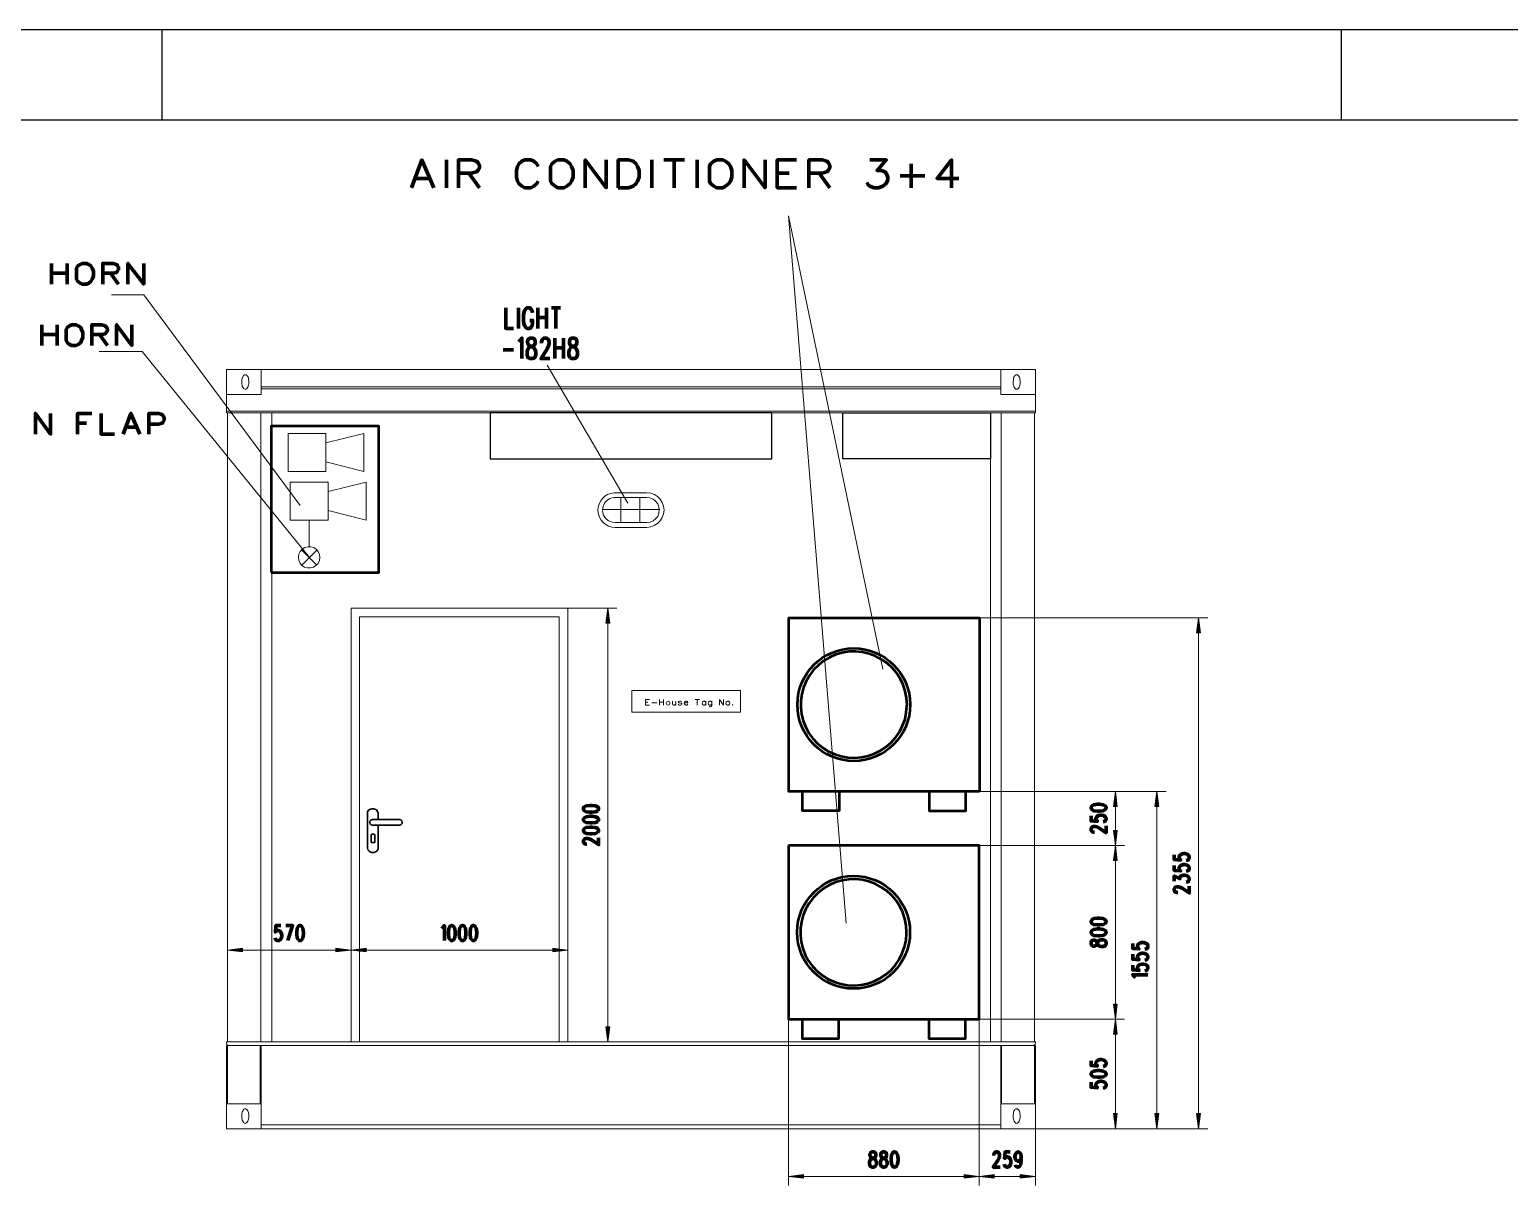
# Model space of a CAD drawing. Header units: metres. Extents: x 1223 to 5739, y -151236 to 19014.
# Drawn here: x 5093.3 to 5257, y -150770.3 to -150642.4 of the extents above; entities that cross this region are included whole.
import ezdxf
from ezdxf.enums import TextEntityAlignment as Align

# ---------------------------------------------------------------- set-up
doc = ezdxf.new("R2010")
doc.units = ezdxf.units.M
for name, color, linetype in [('FRL2', 2, 'Continuous'), ('FRL6', 6, 'Continuous'), ('FRL7', 7, 'Continuous'), ('FRR120', 5, 'Continuous'), ('FRR140', 5, 'Continuous'), ('FRR175', 1, 'Continuous'), ('FRR80', 3, 'Continuous'), ('PDF_Geometry', 7, 'Continuous')]:
    doc.layers.add(name, color=color, linetype=linetype)
doc.styles.add('R120', font='simplex.shx', dxfattribs={"height": 3})
doc.styles.add('R140', font='simplex.shx', dxfattribs={"height": 3.5})
doc.styles.add('R80', font='simplex.shx', dxfattribs={"height": 2})

# ---------------------------------------------------------------- blocks, each defined once
blk = doc.blocks.new('A1')
at = {"layer": 'FRL2'}
for p, q in [((210, 594), (210, 584)), ((340.5, 594), (340.5, 584))]:
    blk.add_line(p, q, dxfattribs=at)
at = {"layer": 'FRL6', "linetype": 'Continuous'}
blk.add_line((25, 584), (831, 584), dxfattribs=at)
at = {"layer": 'FRL7', "linetype": 'Continuous'}
blk.add_line((0, 594), (841, 594), dxfattribs=at)
at = {"layer": 'FRR120', "style": 'R120'}
for tag, p in [('FASE_DO_PROJETO', (659, 46.29)), ('ÁREA_E/OU_SUBÁREA', (659, 40.79)), ('TÍTULO_DO_DESENHO', (659, 35.29)), ('SUBTÍTULO_1_DO_DESENHO', (659, 29.79)), ('SUBTÍTULO_2_DO_DESENHO', (659, 24.29))]:
    blk.add_attdef(tag, p, '', height=3, dxfattribs=at)
at = {"layer": 'FRR140', "style": 'R140', "width": 0.91}
for tag, p in [('NÚMERO_DA_CONTRATADA', (687.72, 12.6)), ('NUMERO_VALE', (752.89, 12.6))]:
    blk.add_attdef(tag, p, '', height=3.5, dxfattribs=at)
for tag, p in [('REVISÃO', (823.5, 14.68)), ('ESCALA', (671, 14.35))]:
    blk.add_attdef(tag, text='', height=3.5, dxfattribs=at).set_placement(p, align=Align.MIDDLE)
at = {"layer": 'FRR175', "style": 'R120'}
for tag, p in [('CLASSIFICAÇÃO', (811.83, 67.73)), ('PROJETO', (716.31, 53.59)), ('N_PROJ_SE', (793.5, 53.59)), ('N_CONTRATO', (796.97, 47.3))]:
    blk.add_attdef(tag, text='', height=3, dxfattribs=at).set_placement(p, align=Align.MIDDLE_CENTER)
at = {"layer": 'FRR80', "style": 'R80'}
for p in [(492.61, 76.08), (492.61, 70.38), (492.61, 64.68), (492.61, 58.98), (492.61, 53.28), (492.61, 47.58), (492.61, 41.88), (492.61, 36.18)]:
    blk.add_attdef('DESCRIÇÃO_DA_REVISÃO', p, '', height=2, dxfattribs=at)
for tag, p in [('8A_REV', (476, 77.07)), ('EMIS.', (486, 77.07)), ('PROJ.', (585, 77.07)), ('DES.', (597, 77.07)), ('VER.', (609, 77.07)), ('APR.', (621, 77.07)), ('AUT.', (633.01, 77.07)), ('7A_REV', (476, 71.37)), ('EMIS.', (486, 71.37)), ('PROJ.', (585, 71.37)), ('DES.', (597, 71.37)), ('VER.', (609, 71.37)), ('APR.', (621, 71.37)), ('AUT.', (633.01, 71.37)), ('6A_REV', (476, 65.67)), ('EMIS.', (486, 65.67)), ('PROJ.', (585, 65.67)), ('DES.', (597, 65.67)), ('VER.', (609, 65.67)), ('APR.', (621, 65.67)), ('AUT.', (633.01, 65.67)), ('5A_REV', (476, 59.97)), ('EMIS.', (486, 59.97)), ('PROJ.', (585, 59.97)), ('DES.', (597, 59.97)), ('VER.', (609, 59.97)), ('APR.', (621, 59.97)), ('AUT.', (633.01, 59.97)), ('4A_REV', (476, 54.27)), ('EMIS.', (486, 54.27)), ('PROJ.', (585, 54.27)), ('DES.', (597, 54.27)), ('VER.', (609, 54.27)), ('APR.', (621, 54.27)), ('AUT.', (633.01, 54.27)), ('3A_REV', (476, 48.57)), ('EMIS.', (486, 48.57)), ('PROJ.', (585, 48.57)), ('DES.', (597, 48.57)), ('VER.', (609, 48.57)), ('APR.', (621, 48.57)), ('AUT.', (633.01, 48.57)), ('2A_REV', (476, 42.87)), ('EMIS.', (486, 42.87)), ('PROJ.', (585, 42.87)), ('DES.', (597, 42.87)), ('VER.', (609, 42.87)), ('APR.', (621, 42.87)), ('AUT.', (633.01, 42.87)), ('1a_REV', (476, 37.17)), ('EMIS.', (486, 37.17)), ('PROJ.', (585, 37.17)), ('DES.', (597, 37.17)), ('VER.', (609, 37.17)), ('APR.', (621, 37.17)), ('AUT.', (633.01, 37.17))]:
    blk.add_attdef(tag, text='', height=2, dxfattribs=at).set_placement(p, align=Align.MIDDLE)
at = {"layer": 'FRR80', "style": 'R80', "width": 0.85}
for p in [(648, 77.07), (648, 71.37), (648, 65.67), (648, 59.97), (648, 54.27), (648, 48.57), (648, 42.87), (648, 37.17)]:
    blk.add_attdef('DATA', text='', height=2, dxfattribs=at).set_placement(p, align=Align.MIDDLE)

msp = doc.modelspace()

# ---------------------------------------------------------------- linework, layer by layer
at = {"layer": 'PDF_Geometry', "color": 8, "lineweight": 120}
for points in [[(5135.531, -150659.919), (5136.669, -150656.851), (5138.01, -150659.919)], [(5139.412, -150659.919), (5139.412, -150656.851)], [(5140.733, -150659.919), (5140.733, -150656.851), (5142.196, -150656.851), (5142.724, -150656.993), (5142.887, -150657.135), (5143.049, -150657.44), (5143.049, -150657.725), (5142.887, -150658.009), (5142.724, -150658.172), (5142.196, -150658.314), (5140.733, -150658.314)], [(5149.572, -150659.188), (5149.409, -150659.472), (5149.084, -150659.757), (5148.759, -150659.919), (5148.068, -150659.919), (5147.743, -150659.757), (5147.418, -150659.472), (5147.255, -150659.188), (5147.154, -150658.741), (5147.154, -150658.009), (5147.255, -150657.583), (5147.418, -150657.278), (5147.743, -150656.993), (5148.068, -150656.851), (5148.759, -150656.851), (5149.084, -150656.993), (5149.409, -150657.278), (5149.572, -150657.583)], [(5154.774, -150659.919), (5154.774, -150656.851), (5157.09, -150659.919), (5157.09, -150656.851)], [(5162.13, -150659.919), (5162.13, -150656.851)], [(5163.471, -150656.851), (5165.767, -150656.851)], [(5164.609, -150659.919), (5164.609, -150656.851)], [(5167.169, -150659.919), (5167.169, -150656.851)], [(5172.351, -150659.919), (5172.351, -150656.851), (5174.667, -150659.919), (5174.667, -150656.851)], [(5178.142, -150659.919), (5176.008, -150659.919), (5176.008, -150656.851), (5178.142, -150656.851)], [(5179.524, -150659.919), (5179.524, -150656.851), (5180.987, -150656.851), (5181.495, -150656.993), (5181.657, -150657.135), (5181.82, -150657.44), (5181.82, -150657.725), (5181.657, -150658.009), (5181.495, -150658.172), (5180.987, -150658.314), (5179.524, -150658.314)], [(5185.925, -150659.33), (5186.067, -150659.615), (5186.25, -150659.757), (5186.737, -150659.919), (5187.225, -150659.919), (5187.713, -150659.757), (5188.079, -150659.472), (5188.241, -150659.046), (5188.241, -150658.741), (5188.079, -150658.314), (5187.916, -150658.172), (5187.55, -150658.009), (5187.063, -150658.009), (5188.079, -150656.851), (5186.25, -150656.851)], [(5195.313, -150659.919), (5195.313, -150656.851), (5193.707, -150658.883), (5196.125, -150658.883)], [(5141.871, -150658.314), (5143.049, -150659.919)], [(5176.008, -150658.314), (5177.329, -150658.314)], [(5180.662, -150658.314), (5181.82, -150659.919)], [(5189.603, -150658.599), (5192.346, -150658.599)], [(5190.842, -150659.919), (5190.842, -150657.278)], [(5135.856, -150658.883), (5137.522, -150658.883)]]:
    msp.add_lwpolyline(points, dxfattribs=at)
for points in [[(5151.421, -150659.757), (5151.746, -150659.919), (5152.396, -150659.919), (5152.722, -150659.757), (5153.087, -150659.472), (5153.25, -150659.188), (5153.412, -150658.741), (5153.412, -150658.009), (5153.25, -150657.583), (5153.087, -150657.278), (5152.722, -150656.993), (5152.396, -150656.851), (5151.746, -150656.851), (5151.421, -150656.993), (5151.055, -150657.278), (5150.933, -150657.583), (5150.933, -150658.009), (5150.933, -150658.741), (5150.933, -150659.188), (5151.055, -150659.472)], [(5158.411, -150659.919), (5158.411, -150656.851), (5159.549, -150656.851), (5160.057, -150656.993), (5160.403, -150657.278), (5160.565, -150657.583), (5160.728, -150658.009), (5160.728, -150658.741), (5160.565, -150659.188), (5160.403, -150659.472), (5160.057, -150659.757), (5159.549, -150659.919)], [(5168.998, -150659.757), (5169.323, -150659.919), (5169.973, -150659.919), (5170.298, -150659.757), (5170.664, -150659.472), (5170.827, -150659.188), (5170.989, -150658.741), (5170.989, -150658.009), (5170.827, -150657.583), (5170.664, -150657.278), (5170.298, -150656.993), (5169.973, -150656.851), (5169.323, -150656.851), (5168.998, -150656.993), (5168.632, -150657.278), (5168.51, -150657.583), (5168.51, -150658.009), (5168.51, -150658.741), (5168.51, -150659.188), (5168.632, -150659.472)]]:
    msp.add_lwpolyline(points, close=True, dxfattribs=at)
at = {"layer": 'PDF_Geometry', "color": 8, "lineweight": 13}
for points in [[(5187.713, -150713.219), (5177.248, -150663.028), (5183.649, -150741.322)], [(5102.348, -150671.766), (5105.924, -150671.766), (5123.217, -150695.093)], [(5100.987, -150678.045), (5105.741, -150678.045), (5124.233, -150700.864)], [(5150.547, -150679.549), (5159.468, -150694.85)], [(5118.909, -150680.057), (5190.476, -150680.057)], [(5189.806, -150680.057), (5200.738, -150680.057)], [(5115.068, -150682.82), (5115.068, -150684.852), (5204.578, -150684.852), (5204.578, -150682.82)], [(5118.909, -150681.967), (5152.64, -150681.967), (5200.738, -150681.967)], [(5118.909, -150682.17), (5152.64, -150682.17), (5200.738, -150682.17)], [(5115.068, -150684.649), (5204.578, -150684.649)], [(5115.17, -150743.272), (5115.17, -150754.449), (5115.17, -150684.852)], [(5118.848, -150684.852), (5118.848, -150754.449)], [(5120.067, -150684.852), (5120.067, -150754.449)], [(5199.6, -150684.852), (5199.6, -150754.449)], [(5200.799, -150684.852), (5200.799, -150754.449)], [(5204.497, -150684.852), (5204.497, -150754.449)], [(5126.062, -150690.257), (5130.268, -150691.314), (5130.268, -150687.108), (5126.062, -150688.164)], [(5126.326, -150695.662), (5130.532, -150696.699), (5130.532, -150692.513), (5126.326, -150693.549)], [(5157.964, -150694.199), (5161.5, -150694.199), (5161.561, -150694.199), (5161.927, -150694.26), (5162.272, -150694.382), (5162.556, -150694.606), (5162.78, -150694.89), (5162.922, -150695.236), (5162.963, -150695.581), (5162.922, -150695.947), (5162.78, -150696.292), (5162.556, -150696.577), (5162.272, -150696.8), (5161.947, -150696.943), (5161.581, -150696.983), (5158.086, -150696.983)], [(5158.696, -150696.983), (5158.696, -150694.199)], [(5160.789, -150696.983), (5160.789, -150694.199)], [(5156.643, -150695.54), (5163.024, -150695.54)], [(5124.212, -150696.699), (5124.212, -150699.645)], [(5123.379, -150700.011), (5125.066, -150701.677)], [(5123.42, -150701.698), (5125.066, -150700.052)], [(5128.845, -150747.255), (5128.845, -150743.272), (5128.845, -150754.449), (5128.845, -150706.452), (5152.843, -150706.452), (5152.843, -150754.449)], [(5129.8, -150754.449), (5129.8, -150707.407), (5151.888, -150707.407), (5151.888, -150754.449)], [(5132.686, -150707.407), (5134.84, -150707.407)], [(5152.843, -150706.452), (5158.269, -150706.452)], [(5157.111, -150708.119), (5157.273, -150706.879), (5157.436, -150708.119)], [(5157.172, -150708.119), (5157.273, -150707.326), (5157.375, -150708.119)], [(5157.212, -150708.119), (5157.273, -150707.753), (5157.314, -150708.119)], [(5157.273, -150706.452), (5157.273, -150754.449)], [(5198.401, -150707.529), (5223.659, -150707.529)], [(5222.643, -150707.529), (5222.643, -150764.06)], [(5222.481, -150709.196), (5222.643, -150707.976), (5222.806, -150709.196)], [(5222.541, -150709.196), (5222.643, -150708.403), (5222.745, -150709.196)], [(5222.602, -150709.216), (5222.643, -150708.85), (5222.684, -150709.216)], [(5161.866, -150717.181), (5161.439, -150717.181), (5161.439, -150716.552), (5161.866, -150716.552)], [(5161.439, -150716.856), (5161.703, -150716.856)], [(5162.15, -150716.917), (5162.699, -150716.917)], [(5162.983, -150717.181), (5162.983, -150716.552)], [(5162.983, -150716.856), (5163.43, -150716.856)], [(5163.43, -150716.552), (5163.43, -150717.181)], [(5164.426, -150716.755), (5164.426, -150717.06), (5164.467, -150717.141), (5164.528, -150717.181), (5164.629, -150717.181), (5164.69, -150717.141), (5164.792, -150717.06)], [(5164.792, -150717.181), (5164.792, -150716.755)], [(5165.076, -150717.08), (5165.096, -150717.141), (5165.198, -150717.181), (5165.3, -150717.181), (5165.401, -150717.141), (5165.442, -150717.08), (5165.442, -150717.06), (5165.401, -150716.999), (5165.34, -150716.958), (5165.178, -150716.938), (5165.096, -150716.917), (5165.076, -150716.856), (5165.096, -150716.795), (5165.198, -150716.755), (5165.3, -150716.755), (5165.401, -150716.795), (5165.442, -150716.856)], [(5166.133, -150717.08), (5166.052, -150717.141), (5165.991, -150717.181), (5165.889, -150717.181), (5165.828, -150717.141), (5165.747, -150717.08), (5165.706, -150716.999), (5165.706, -150716.938), (5166.133, -150716.938), (5166.133, -150716.877), (5166.092, -150716.816), (5166.052, -150716.795), (5165.991, -150716.755), (5165.889, -150716.755), (5165.828, -150716.795), (5165.747, -150716.856), (5165.706, -150716.938)], [(5166.946, -150716.552), (5167.413, -150716.552)], [(5167.169, -150717.181), (5167.169, -150716.552)], [(5168.104, -150717.181), (5168.104, -150716.755)], [(5168.47, -150717.344), (5168.551, -150717.385), (5168.632, -150717.385), (5168.713, -150717.344), (5168.754, -150717.324), (5168.774, -150717.222), (5168.774, -150716.755)], [(5169.608, -150717.181), (5169.608, -150716.552), (5170.075, -150717.181), (5170.075, -150716.552)], [(5219.046, -150726.732), (5198.401, -150726.732), (5214.434, -150726.732)], [(5213.438, -150726.732), (5213.438, -150732.726), (5213.438, -150751.929), (5213.438, -150764.06), (5213.641, -150762.394), (5213.215, -150762.394), (5213.438, -150764.06)], [(5213.275, -150728.398), (5213.438, -150727.159), (5213.58, -150728.398)], [(5217.868, -150728.398), (5218.03, -150727.159), (5218.193, -150728.398)], [(5218.03, -150726.732), (5218.03, -150764.06)], [(5213.316, -150728.398), (5213.438, -150727.606), (5213.54, -150728.398)], [(5213.377, -150728.398), (5213.438, -150728.032), (5213.479, -150728.398)], [(5217.929, -150728.398), (5218.03, -150727.606), (5218.132, -150728.398)], [(5217.99, -150728.398), (5218.03, -150728.032), (5218.091, -150728.398)], [(5213.275, -150731.06), (5213.438, -150732.3), (5213.58, -150731.06)], [(5213.316, -150731.06), (5213.438, -150731.853), (5213.54, -150731.06)], [(5213.377, -150731.06), (5213.438, -150731.426), (5213.479, -150731.06)], [(5213.275, -150734.393), (5213.438, -150733.173), (5213.58, -150734.393)], [(5213.316, -150734.413), (5213.438, -150733.6), (5213.54, -150734.413)], [(5213.377, -150734.413), (5213.438, -150734.047), (5213.479, -150734.413)], [(5152.843, -150743.272), (5152.843, -150747.784)], [(5115.17, -150744.288), (5116.836, -150744.065), (5116.836, -150744.492), (5115.17, -150744.288), (5128.845, -150744.288), (5127.179, -150744.492), (5127.179, -150744.065), (5128.845, -150744.288), (5152.843, -150744.288)], [(5116.836, -150744.126), (5115.597, -150744.288), (5116.836, -150744.451)], [(5116.836, -150744.167), (5116.044, -150744.288), (5116.836, -150744.39)], [(5116.836, -150744.228), (5116.47, -150744.288), (5116.836, -150744.329)], [(5127.159, -150744.167), (5127.972, -150744.288), (5127.159, -150744.39)], [(5127.159, -150744.228), (5127.525, -150744.288), (5127.159, -150744.329)], [(5127.179, -150744.126), (5128.398, -150744.288), (5127.179, -150744.451)], [(5130.512, -150744.126), (5129.272, -150744.288), (5130.512, -150744.451)], [(5130.512, -150744.167), (5129.719, -150744.288), (5130.512, -150744.39)], [(5130.512, -150744.228), (5130.146, -150744.288), (5130.512, -150744.329)], [(5151.157, -150744.228), (5151.523, -150744.288), (5151.157, -150744.329)], [(5151.177, -150744.126), (5152.396, -150744.288), (5151.177, -150744.451)], [(5151.177, -150744.167), (5151.97, -150744.288), (5151.177, -150744.39)], [(5213.275, -150750.263), (5213.438, -150751.502), (5213.58, -150750.263)], [(5213.316, -150750.263), (5213.438, -150751.055), (5213.54, -150750.263)], [(5213.377, -150750.263), (5213.438, -150750.628), (5213.479, -150750.263)], [(5177.248, -150770.339), (5177.248, -150751.929)], [(5157.111, -150752.782), (5157.273, -150754.022), (5157.436, -150752.782)], [(5157.172, -150752.782), (5157.273, -150753.575), (5157.375, -150752.782)], [(5157.212, -150752.782), (5157.273, -150753.148), (5157.314, -150752.782)], [(5213.275, -150753.595), (5213.438, -150752.376), (5213.58, -150753.595)], [(5213.316, -150753.595), (5213.438, -150752.803), (5213.54, -150753.595)], [(5213.377, -150753.615), (5213.438, -150753.25), (5213.479, -150753.615)], [(5115.068, -150754.449), (5204.578, -150754.449), (5201.937, -150754.449)], [(5117.71, -150754.449), (5115.068, -150754.449), (5115.068, -150754.57), (5115.109, -150754.733), (5115.231, -150754.835), (5115.353, -150754.855)], [(5115.068, -150761.296), (5115.068, -150754.855), (5204.578, -150754.855), (5204.578, -150761.296)], [(5115.17, -150761.296), (5115.17, -150754.855)], [(5118.807, -150754.855), (5118.807, -150761.296)], [(5118.909, -150754.855), (5118.909, -150761.296)], [(5147.032, -150754.449), (5153.108, -150754.449), (5158.269, -150754.449)], [(5200.738, -150754.855), (5200.738, -150761.296)], [(5200.84, -150754.855), (5200.84, -150761.296)], [(5204.294, -150754.855), (5204.457, -150754.814), (5204.558, -150754.692), (5204.578, -150754.57), (5204.578, -150754.449)], [(5204.497, -150761.296), (5204.497, -150754.855)], [(5213.275, -150762.373), (5213.438, -150763.613), (5213.58, -150762.373)], [(5213.316, -150762.373), (5213.438, -150763.186), (5213.54, -150762.373)], [(5213.377, -150762.373), (5213.438, -150762.739), (5213.479, -150762.373)], [(5217.868, -150762.373), (5218.03, -150763.613), (5218.193, -150762.373)], [(5217.929, -150762.373), (5218.03, -150763.186), (5218.132, -150762.373)], [(5217.99, -150762.373), (5218.03, -150762.739), (5218.091, -150762.373)], [(5222.481, -150762.373), (5222.643, -150763.613), (5222.806, -150762.373)], [(5222.541, -150762.373), (5222.643, -150763.186), (5222.745, -150762.373)], [(5222.602, -150762.373), (5222.643, -150762.739), (5222.684, -150762.373)], [(5115.068, -150764.06), (5204.578, -150764.06), (5223.659, -150764.06)], [(5118.909, -150763.633), (5200.738, -150763.633)], [(5204.578, -150770.339), (5204.578, -150764.06), (5214.434, -150764.06)], [(5204.578, -150764.06), (5219.046, -150764.06)], [(5177.248, -150769.343), (5198.361, -150769.343)], [(5178.914, -150769.181), (5177.695, -150769.343), (5178.914, -150769.506)], [(5178.914, -150769.221), (5178.122, -150769.343), (5178.914, -150769.445)], [(5178.934, -150769.282), (5178.569, -150769.343), (5178.934, -150769.384)], [(5196.694, -150769.181), (5197.934, -150769.343), (5196.694, -150769.506)], [(5196.694, -150769.221), (5197.487, -150769.343), (5196.694, -150769.445)], [(5196.694, -150769.282), (5197.06, -150769.343), (5196.694, -150769.384)], [(5198.361, -150769.343), (5200.027, -150769.12)], [(5198.361, -150769.343), (5200.027, -150769.546)], [(5198.361, -150769.343), (5204.578, -150769.343)], [(5200.047, -150769.181), (5198.808, -150769.343), (5200.047, -150769.506)], [(5200.047, -150769.221), (5199.234, -150769.343), (5200.047, -150769.445)], [(5200.047, -150769.282), (5199.681, -150769.343), (5200.047, -150769.384)], [(5200.027, -150769.12), (5200.027, -150769.546)], [(5202.912, -150769.181), (5204.152, -150769.343), (5202.912, -150769.506)], [(5202.912, -150769.221), (5203.705, -150769.343), (5202.912, -150769.445)], [(5202.912, -150769.282), (5203.278, -150769.343), (5202.912, -150769.384)]]:
    msp.add_lwpolyline(points, dxfattribs=at)
at = {"layer": 'PDF_Geometry', "color": 8, "lineweight": 100}
for points in [[(5095.703, -150670.587), (5095.703, -150668.291)], [(5097.451, -150668.291), (5097.451, -150670.587)], [(5101.373, -150670.587), (5101.373, -150668.291), (5102.49, -150668.291), (5102.876, -150668.413), (5102.998, -150668.515), (5103.12, -150668.738), (5103.12, -150668.941), (5102.998, -150669.165), (5102.876, -150669.287), (5102.49, -150669.389), (5101.373, -150669.389)], [(5104.156, -150670.587), (5104.156, -150668.291), (5105.904, -150670.587), (5105.904, -150668.291)], [(5095.703, -150669.389), (5097.451, -150669.389)], [(5102.246, -150669.389), (5103.12, -150670.587)], [(5094.626, -150677.374), (5094.626, -150675.078)], [(5094.626, -150676.175), (5096.333, -150676.175)], [(5096.333, -150675.078), (5096.333, -150677.374)], [(5100.174, -150677.374), (5100.174, -150675.078), (5101.251, -150675.078), (5101.637, -150675.2), (5101.759, -150675.302), (5101.881, -150675.525), (5101.881, -150675.728), (5101.759, -150675.952), (5101.637, -150676.074), (5101.251, -150676.175), (5100.174, -150676.175)], [(5101.007, -150676.175), (5101.881, -150677.374)], [(5102.897, -150677.374), (5102.897, -150675.078), (5104.603, -150677.374), (5104.603, -150675.078)], [(5093.915, -150687.189), (5093.915, -150684.893), (5095.602, -150687.189), (5095.602, -150684.893)], [(5098.589, -150687.189), (5098.589, -150684.893), (5100.174, -150684.893)], [(5098.589, -150685.99), (5099.564, -150685.99)], [(5102.673, -150687.189), (5101.19, -150687.189), (5101.19, -150684.893)], [(5103.648, -150687.189), (5104.482, -150684.893), (5105.477, -150687.189)], [(5103.892, -150686.437), (5105.111, -150686.437)], [(5106.473, -150687.189), (5106.473, -150684.893), (5107.55, -150684.893), (5107.936, -150685.015), (5108.038, -150685.116), (5108.16, -150685.34), (5108.16, -150685.665), (5108.038, -150685.888), (5107.936, -150685.99), (5107.55, -150686.092), (5106.473, -150686.092)]]:
    msp.add_lwpolyline(points, dxfattribs=at)
for points in [[(5098.853, -150670.486), (5099.097, -150670.587), (5099.584, -150670.587), (5099.828, -150670.486), (5100.092, -150670.262), (5100.214, -150670.039), (5100.336, -150669.714), (5100.336, -150669.165), (5100.214, -150668.84), (5100.092, -150668.616), (5099.828, -150668.413), (5099.584, -150668.291), (5099.097, -150668.291), (5098.853, -150668.413), (5098.568, -150668.616), (5098.467, -150668.84), (5098.467, -150669.165), (5098.467, -150669.714), (5098.467, -150670.039), (5098.568, -150670.262)], [(5097.695, -150677.273), (5097.938, -150677.374), (5098.426, -150677.374), (5098.65, -150677.273), (5098.934, -150677.049), (5099.036, -150676.826), (5099.158, -150676.501), (5099.158, -150675.952), (5099.036, -150675.627), (5098.934, -150675.403), (5098.65, -150675.2), (5098.426, -150675.078), (5097.938, -150675.078), (5097.695, -150675.2), (5097.43, -150675.403), (5097.329, -150675.627), (5097.329, -150675.952), (5097.329, -150676.501), (5097.329, -150676.826), (5097.43, -150677.049)]]:
    msp.add_lwpolyline(points, close=True, dxfattribs=at)
at = {"layer": 'PDF_Geometry', "color": 8, "lineweight": 70}
for points in [[(5146.808, -150675.485), (5145.975, -150675.485), (5145.975, -150673.209)], [(5147.377, -150675.485), (5147.377, -150673.209)], [(5148.617, -150674.611), (5148.942, -150674.611), (5148.942, -150674.936), (5148.881, -150675.159), (5148.739, -150675.383), (5148.617, -150675.485), (5148.332, -150675.485), (5148.19, -150675.383), (5148.048, -150675.159), (5147.987, -150674.936), (5147.946, -150674.611), (5147.946, -150674.082), (5147.987, -150673.757), (5148.048, -150673.534), (5148.19, -150673.31), (5148.332, -150673.209), (5148.617, -150673.209), (5148.739, -150673.31), (5148.881, -150673.534), (5148.942, -150673.757)], [(5149.511, -150675.485), (5149.511, -150673.209)], [(5150.466, -150673.209), (5150.466, -150675.485)], [(5151.035, -150673.209), (5152.01, -150673.209)], [(5151.523, -150675.485), (5151.523, -150673.209)], [(5149.511, -150674.286), (5150.466, -150674.286)], [(5147.763, -150678.837), (5147.763, -150676.562), (5147.398, -150676.988)], [(5150.832, -150678.837), (5149.877, -150678.837), (5150.547, -150677.76), (5150.69, -150677.435), (5150.771, -150677.212), (5150.771, -150676.988), (5150.69, -150676.765), (5150.608, -150676.663), (5150.486, -150676.562), (5150.202, -150676.562), (5150.08, -150676.663), (5149.999, -150676.765), (5149.917, -150676.988), (5149.917, -150677.11)], [(5151.401, -150678.837), (5151.401, -150676.562)], [(5152.376, -150676.562), (5152.376, -150678.837)], [(5145.691, -150677.862), (5146.829, -150677.862)], [(5151.401, -150677.638), (5152.376, -150677.638)], [(5212.077, -150730.105), (5212.239, -150730.064), (5212.32, -150730.003), (5212.402, -150729.841), (5212.402, -150729.678), (5212.32, -150729.536), (5212.158, -150729.414), (5211.914, -150729.353), (5211.751, -150729.353), (5211.528, -150729.414), (5211.365, -150729.536), (5211.284, -150729.678), (5211.284, -150729.841), (5211.365, -150730.003), (5211.447, -150730.064), (5210.735, -150730.003), (5210.735, -150729.455)], [(5212.402, -150730.552), (5212.402, -150731.304), (5211.609, -150730.776), (5211.365, -150730.654), (5211.203, -150730.613), (5211.04, -150730.613), (5210.878, -150730.654), (5210.817, -150730.715), (5210.735, -150730.837), (5210.735, -150731.04), (5210.817, -150731.141), (5210.878, -150731.202), (5211.04, -150731.263), (5211.122, -150731.263)], [(5156.237, -150731.873), (5156.237, -150732.625), (5155.444, -150732.096), (5155.201, -150731.974), (5155.038, -150731.934), (5154.875, -150731.934), (5154.713, -150731.974), (5154.652, -150732.035), (5154.571, -150732.157), (5154.571, -150732.361), (5154.652, -150732.462), (5154.713, -150732.523), (5154.875, -150732.584), (5154.957, -150732.584)], [(5221.282, -150734.372), (5221.444, -150734.332), (5221.525, -150734.271), (5221.607, -150734.108), (5221.607, -150733.966), (5221.525, -150733.803), (5221.363, -150733.681), (5221.119, -150733.62), (5220.957, -150733.62), (5220.733, -150733.681), (5220.57, -150733.803), (5220.489, -150733.966), (5220.489, -150734.108), (5220.57, -150734.271), (5220.652, -150734.332), (5219.94, -150734.271), (5219.94, -150733.742)], [(5221.282, -150735.571), (5221.444, -150735.531), (5221.525, -150735.47), (5221.607, -150735.307), (5221.607, -150735.144), (5221.525, -150735.002), (5221.363, -150734.88), (5221.119, -150734.819), (5220.957, -150734.819), (5220.733, -150734.88), (5220.57, -150735.002), (5220.489, -150735.144), (5220.489, -150735.307), (5220.57, -150735.47), (5220.652, -150735.531), (5219.94, -150735.47), (5219.94, -150734.941)], [(5221.282, -150736.77), (5221.444, -150736.729), (5221.525, -150736.668), (5221.607, -150736.506), (5221.607, -150736.343), (5221.525, -150736.201), (5221.363, -150736.079), (5221.119, -150736.018), (5220.957, -150736.018), (5220.733, -150736.079), (5220.652, -150736.12), (5220.57, -150736.242), (5220.57, -150736.404), (5219.94, -150736.079), (5219.94, -150736.668)], [(5221.607, -150737.217), (5221.607, -150737.969), (5220.814, -150737.441), (5220.57, -150737.319), (5220.408, -150737.278), (5220.245, -150737.278), (5220.083, -150737.319), (5220.022, -150737.38), (5219.94, -150737.502), (5219.94, -150737.705), (5220.022, -150737.806), (5220.083, -150737.867), (5220.245, -150737.928), (5220.327, -150737.928)], [(5120.433, -150742.927), (5120.473, -150743.09), (5120.534, -150743.171), (5120.697, -150743.252), (5120.86, -150743.252), (5121.022, -150743.171), (5121.124, -150743.008), (5121.185, -150742.764), (5121.185, -150742.602), (5121.124, -150742.378), (5121.022, -150742.216), (5120.86, -150742.135), (5120.697, -150742.135), (5120.534, -150742.216), (5120.473, -150742.297), (5120.534, -150741.586), (5121.083, -150741.586)], [(5121.835, -150743.252), (5122.384, -150741.586), (5121.632, -150741.586)], [(5139.188, -150743.252), (5139.188, -150741.586), (5138.904, -150741.891)], [(5216.689, -150744.207), (5216.852, -150744.167), (5216.933, -150744.106), (5217.014, -150743.943), (5217.014, -150743.78), (5216.933, -150743.618), (5216.771, -150743.516), (5216.527, -150743.455), (5216.364, -150743.455), (5216.141, -150743.516), (5215.978, -150743.618), (5215.897, -150743.78), (5215.897, -150743.943), (5215.978, -150744.106), (5216.059, -150744.167), (5215.348, -150744.106), (5215.348, -150743.557)], [(5216.689, -150745.406), (5216.852, -150745.365), (5216.933, -150745.304), (5217.014, -150745.142), (5217.014, -150744.979), (5216.933, -150744.817), (5216.771, -150744.695), (5216.527, -150744.654), (5216.364, -150744.654), (5216.141, -150744.695), (5215.978, -150744.817), (5215.897, -150744.979), (5215.897, -150745.142), (5215.978, -150745.304), (5216.059, -150745.365), (5215.348, -150745.304), (5215.348, -150744.756)], [(5216.689, -150746.605), (5216.852, -150746.564), (5216.933, -150746.483), (5217.014, -150746.341), (5217.014, -150746.178), (5216.933, -150746.016), (5216.771, -150745.894), (5216.527, -150745.853), (5216.364, -150745.853), (5216.141, -150745.894), (5215.978, -150746.016), (5215.897, -150746.178), (5215.897, -150746.341), (5215.978, -150746.483), (5216.059, -150746.564), (5215.348, -150746.483), (5215.348, -150745.955)], [(5217.014, -150747.032), (5215.348, -150747.032), (5215.653, -150747.316)], [(5212.077, -150757.171), (5212.239, -150757.131), (5212.32, -150757.07), (5212.402, -150756.907), (5212.402, -150756.745), (5212.32, -150756.602), (5212.158, -150756.481), (5211.914, -150756.42), (5211.751, -150756.42), (5211.528, -150756.481), (5211.365, -150756.602), (5211.284, -150756.745), (5211.284, -150756.907), (5211.365, -150757.07), (5211.447, -150757.131), (5210.735, -150757.07), (5210.735, -150756.541)], [(5212.077, -150759.569), (5212.239, -150759.529), (5212.32, -150759.468), (5212.402, -150759.305), (5212.402, -150759.142), (5212.32, -150758.98), (5212.158, -150758.878), (5211.914, -150758.817), (5211.751, -150758.817), (5211.528, -150758.878), (5211.365, -150758.98), (5211.284, -150759.142), (5211.284, -150759.305), (5211.365, -150759.468), (5211.447, -150759.529), (5210.735, -150759.468), (5210.735, -150758.919)], [(5200.677, -150768.307), (5199.925, -150768.307), (5200.454, -150767.514), (5200.575, -150767.271), (5200.616, -150767.108), (5200.616, -150766.945), (5200.575, -150766.783), (5200.514, -150766.722), (5200.393, -150766.641), (5200.189, -150766.641), (5200.088, -150766.722), (5200.027, -150766.783), (5199.966, -150766.945), (5199.966, -150767.027)], [(5201.124, -150767.982), (5201.165, -150768.144), (5201.226, -150768.226), (5201.388, -150768.307), (5201.551, -150768.307), (5201.693, -150768.226), (5201.815, -150768.063), (5201.876, -150767.819), (5201.876, -150767.657), (5201.815, -150767.433), (5201.693, -150767.271), (5201.551, -150767.189), (5201.388, -150767.189), (5201.226, -150767.271), (5201.165, -150767.352), (5201.226, -150766.641), (5201.774, -150766.641)], [(5202.364, -150768.063), (5202.425, -150768.226), (5202.587, -150768.307), (5202.689, -150768.307), (5202.851, -150768.226), (5202.953, -150767.982), (5203.014, -150767.596), (5203.014, -150767.189), (5202.953, -150767.433), (5202.851, -150767.596), (5202.689, -150767.657), (5202.628, -150767.657), (5202.486, -150767.596), (5202.364, -150767.433), (5202.323, -150767.189), (5202.323, -150767.108), (5202.364, -150766.864), (5202.486, -150766.722), (5202.628, -150766.641), (5202.689, -150766.641), (5202.851, -150766.722), (5202.953, -150766.864), (5203.014, -150767.189)]]:
    msp.add_lwpolyline(points, dxfattribs=at)
for points in [[(5148.475, -150678.736), (5148.393, -150678.634), (5148.332, -150678.411), (5148.332, -150678.086), (5148.393, -150677.862), (5148.536, -150677.638), (5148.739, -150677.537), (5149.003, -150677.435), (5149.166, -150677.313), (5149.226, -150677.11), (5149.226, -150676.887), (5149.166, -150676.663), (5148.942, -150676.562), (5148.678, -150676.562), (5148.475, -150676.663), (5148.393, -150676.887), (5148.393, -150677.11), (5148.475, -150677.313), (5148.597, -150677.435), (5148.881, -150677.537), (5149.084, -150677.638), (5149.226, -150677.862), (5149.287, -150678.086), (5149.287, -150678.411), (5149.226, -150678.634), (5149.166, -150678.736), (5148.942, -150678.837), (5148.678, -150678.837)], [(5153.087, -150678.736), (5153.006, -150678.634), (5152.945, -150678.411), (5152.945, -150678.086), (5153.006, -150677.862), (5153.148, -150677.638), (5153.351, -150677.537), (5153.616, -150677.435), (5153.778, -150677.313), (5153.839, -150677.11), (5153.839, -150676.887), (5153.778, -150676.663), (5153.555, -150676.562), (5153.29, -150676.562), (5153.087, -150676.663), (5153.006, -150676.887), (5153.006, -150677.11), (5153.087, -150677.313), (5153.209, -150677.435), (5153.494, -150677.537), (5153.697, -150677.638), (5153.839, -150677.862), (5153.9, -150678.086), (5153.9, -150678.411), (5153.839, -150678.634), (5153.778, -150678.736), (5153.555, -150678.837), (5153.29, -150678.837)], [(5156.156, -150728.886), (5156.237, -150728.723), (5156.237, -150728.622), (5156.156, -150728.459), (5155.912, -150728.337), (5155.526, -150728.276), (5155.282, -150728.276), (5154.875, -150728.337), (5154.652, -150728.459), (5154.571, -150728.622), (5154.571, -150728.723), (5154.652, -150728.886), (5154.875, -150728.987), (5155.282, -150729.028), (5155.526, -150729.028), (5155.912, -150728.987)], [(5212.32, -150728.744), (5212.402, -150728.601), (5212.402, -150728.479), (5212.32, -150728.337), (5212.077, -150728.215), (5211.691, -150728.154), (5211.447, -150728.154), (5211.04, -150728.215), (5210.817, -150728.337), (5210.735, -150728.479), (5210.735, -150728.601), (5210.817, -150728.744), (5211.04, -150728.866), (5211.447, -150728.906), (5211.691, -150728.906), (5212.077, -150728.866)], [(5156.156, -150730.064), (5156.237, -150729.922), (5156.237, -150729.8), (5156.156, -150729.658), (5155.912, -150729.536), (5155.526, -150729.475), (5155.282, -150729.475), (5154.875, -150729.536), (5154.652, -150729.658), (5154.571, -150729.8), (5154.571, -150729.922), (5154.652, -150730.064), (5154.875, -150730.186), (5155.282, -150730.227), (5155.526, -150730.227), (5155.912, -150730.186)], [(5156.156, -150731.263), (5156.237, -150731.121), (5156.237, -150730.999), (5156.156, -150730.857), (5155.912, -150730.735), (5155.526, -150730.674), (5155.282, -150730.674), (5154.875, -150730.735), (5154.652, -150730.857), (5154.571, -150730.999), (5154.571, -150731.121), (5154.652, -150731.263), (5154.875, -150731.385), (5155.282, -150731.426), (5155.526, -150731.426), (5155.912, -150731.385)], [(5122.993, -150743.171), (5123.135, -150743.252), (5123.257, -150743.252), (5123.4, -150743.171), (5123.522, -150742.927), (5123.582, -150742.541), (5123.582, -150742.297), (5123.522, -150741.891), (5123.4, -150741.667), (5123.257, -150741.586), (5123.135, -150741.586), (5122.993, -150741.667), (5122.871, -150741.891), (5122.831, -150742.297), (5122.831, -150742.541), (5122.871, -150742.927)], [(5139.778, -150743.171), (5139.94, -150743.252), (5140.042, -150743.252), (5140.204, -150743.171), (5140.326, -150742.927), (5140.367, -150742.541), (5140.367, -150742.297), (5140.326, -150741.891), (5140.204, -150741.667), (5140.042, -150741.586), (5139.94, -150741.586), (5139.778, -150741.667), (5139.656, -150741.891), (5139.615, -150742.297), (5139.615, -150742.541), (5139.656, -150742.927)], [(5140.977, -150743.171), (5141.139, -150743.252), (5141.241, -150743.252), (5141.403, -150743.171), (5141.525, -150742.927), (5141.566, -150742.541), (5141.566, -150742.297), (5141.525, -150741.891), (5141.403, -150741.667), (5141.241, -150741.586), (5141.139, -150741.586), (5140.977, -150741.667), (5140.855, -150741.891), (5140.814, -150742.297), (5140.814, -150742.541), (5140.855, -150742.927)], [(5142.175, -150743.171), (5142.338, -150743.252), (5142.44, -150743.252), (5142.602, -150743.171), (5142.704, -150742.927), (5142.765, -150742.541), (5142.765, -150742.297), (5142.704, -150741.891), (5142.602, -150741.667), (5142.44, -150741.586), (5142.338, -150741.586), (5142.175, -150741.667), (5142.053, -150741.891), (5142.013, -150742.297), (5142.013, -150742.541), (5142.053, -150742.927)], [(5212.32, -150741.342), (5212.402, -150741.2), (5212.402, -150741.078), (5212.32, -150740.936), (5212.077, -150740.814), (5211.691, -150740.753), (5211.447, -150740.753), (5211.04, -150740.814), (5210.817, -150740.936), (5210.735, -150741.078), (5210.735, -150741.2), (5210.817, -150741.342), (5211.04, -150741.464), (5211.447, -150741.505), (5211.691, -150741.505), (5212.077, -150741.464)], [(5212.32, -150742.541), (5212.402, -150742.399), (5212.402, -150742.277), (5212.32, -150742.135), (5212.077, -150742.013), (5211.691, -150741.952), (5211.447, -150741.952), (5211.04, -150742.013), (5210.817, -150742.135), (5210.735, -150742.277), (5210.735, -150742.399), (5210.817, -150742.541), (5211.04, -150742.663), (5211.447, -150742.704), (5211.691, -150742.704), (5212.077, -150742.663)], [(5212.32, -150743.801), (5212.239, -150743.862), (5212.077, -150743.902), (5211.833, -150743.902), (5211.691, -150743.862), (5211.528, -150743.74), (5211.447, -150743.577), (5211.365, -150743.374), (5211.284, -150743.252), (5211.122, -150743.212), (5210.959, -150743.212), (5210.817, -150743.252), (5210.735, -150743.435), (5210.735, -150743.638), (5210.817, -150743.801), (5210.959, -150743.862), (5211.122, -150743.862), (5211.284, -150743.801), (5211.365, -150743.699), (5211.447, -150743.476), (5211.528, -150743.313), (5211.691, -150743.212), (5211.833, -150743.151), (5212.077, -150743.151), (5212.239, -150743.212), (5212.32, -150743.252), (5212.402, -150743.435), (5212.402, -150743.638)], [(5212.32, -150758.208), (5212.402, -150758.066), (5212.402, -150757.944), (5212.32, -150757.801), (5212.077, -150757.679), (5211.691, -150757.618), (5211.447, -150757.618), (5211.04, -150757.679), (5210.817, -150757.801), (5210.735, -150757.944), (5210.735, -150758.066), (5210.817, -150758.208), (5211.04, -150758.33), (5211.447, -150758.37), (5211.691, -150758.37), (5212.077, -150758.33)], [(5186.331, -150768.226), (5186.27, -150768.144), (5186.229, -150767.982), (5186.229, -150767.738), (5186.27, -150767.596), (5186.392, -150767.433), (5186.555, -150767.352), (5186.758, -150767.271), (5186.88, -150767.189), (5186.92, -150767.027), (5186.92, -150766.864), (5186.88, -150766.722), (5186.697, -150766.641), (5186.494, -150766.641), (5186.331, -150766.722), (5186.27, -150766.864), (5186.27, -150767.027), (5186.331, -150767.189), (5186.433, -150767.271), (5186.656, -150767.352), (5186.819, -150767.433), (5186.92, -150767.596), (5186.981, -150767.738), (5186.981, -150767.982), (5186.92, -150768.144), (5186.88, -150768.226), (5186.697, -150768.307), (5186.494, -150768.307)], [(5187.53, -150768.226), (5187.469, -150768.144), (5187.428, -150767.982), (5187.428, -150767.738), (5187.469, -150767.596), (5187.591, -150767.433), (5187.733, -150767.352), (5187.957, -150767.271), (5188.079, -150767.189), (5188.119, -150767.027), (5188.119, -150766.864), (5188.079, -150766.722), (5187.896, -150766.641), (5187.692, -150766.641), (5187.53, -150766.722), (5187.469, -150766.864), (5187.469, -150767.027), (5187.53, -150767.189), (5187.631, -150767.271), (5187.855, -150767.352), (5187.997, -150767.433), (5188.119, -150767.596), (5188.18, -150767.738), (5188.18, -150767.982), (5188.119, -150768.144), (5188.079, -150768.226), (5187.896, -150768.307), (5187.692, -150768.307)], [(5188.79, -150768.226), (5188.932, -150768.307), (5189.054, -150768.307), (5189.196, -150768.226), (5189.318, -150767.982), (5189.379, -150767.596), (5189.379, -150767.352), (5189.318, -150766.945), (5189.196, -150766.722), (5189.054, -150766.641), (5188.932, -150766.641), (5188.79, -150766.722), (5188.668, -150766.945), (5188.627, -150767.352), (5188.627, -150767.596), (5188.668, -150767.982)]]:
    msp.add_lwpolyline(points, close=True, dxfattribs=at)
at = {"layer": 'PDF_Geometry', "color": 8, "lineweight": 18}
for points in [[(5118.909, -150680.057), (5115.068, -150680.057), (5115.068, -150682.82), (5118.909, -150682.82)], [(5117.507, -150681.763), (5117.527, -150681.621), (5117.547, -150681.459), (5117.527, -150681.316), (5117.507, -150681.154), (5117.486, -150681.012), (5117.446, -150680.89), (5117.385, -150680.788), (5117.324, -150680.707), (5117.263, -150680.646), (5117.182, -150680.626), (5117.1, -150680.626), (5117.039, -150680.646), (5116.958, -150680.707), (5116.897, -150680.788), (5116.857, -150680.89), (5116.796, -150681.012), (5116.775, -150681.154), (5116.755, -150681.316), (5116.755, -150681.459), (5116.755, -150681.621), (5116.796, -150681.763), (5116.816, -150681.885), (5116.877, -150682.007), (5116.938, -150682.109), (5116.999, -150682.17), (5117.08, -150682.21), (5117.141, -150682.231), (5117.222, -150682.21), (5117.283, -150682.17), (5117.365, -150682.109), (5117.425, -150682.007), (5117.466, -150681.885)], [(5204.578, -150680.057), (5200.738, -150680.057), (5200.738, -150682.82), (5204.578, -150682.82)], [(5202.12, -150681.316), (5202.12, -150681.459), (5202.12, -150681.621), (5202.14, -150681.763), (5202.181, -150681.885), (5202.242, -150682.007), (5202.303, -150682.109), (5202.364, -150682.17), (5202.425, -150682.21), (5202.506, -150682.231), (5202.587, -150682.21), (5202.648, -150682.17), (5202.729, -150682.109), (5202.77, -150682.007), (5202.831, -150681.885), (5202.872, -150681.763), (5202.892, -150681.621), (5202.892, -150681.459), (5202.892, -150681.316), (5202.872, -150681.154), (5202.851, -150681.012), (5202.811, -150680.89), (5202.75, -150680.788), (5202.689, -150680.707), (5202.607, -150680.646), (5202.546, -150680.626), (5202.465, -150680.626), (5202.404, -150680.646), (5202.323, -150680.707), (5202.262, -150680.788), (5202.201, -150680.89), (5202.16, -150681.012), (5202.14, -150681.154)], [(5115.068, -150761.296), (5115.068, -150764.06), (5118.909, -150764.06), (5118.909, -150761.296)], [(5204.578, -150761.296), (5200.738, -150761.296), (5200.738, -150764.06), (5204.578, -150764.06)], [(5202.303, -150763.349), (5202.364, -150763.41), (5202.425, -150763.45), (5202.506, -150763.471), (5202.587, -150763.45), (5202.648, -150763.41), (5202.729, -150763.349), (5202.77, -150763.247), (5202.831, -150763.125), (5202.872, -150763.003), (5202.892, -150762.861), (5202.892, -150762.699), (5202.892, -150762.556), (5202.872, -150762.394), (5202.851, -150762.251), (5202.811, -150762.13), (5202.75, -150762.028), (5202.689, -150761.947), (5202.607, -150761.886), (5202.546, -150761.865), (5202.465, -150761.865), (5202.404, -150761.886), (5202.323, -150761.947), (5202.262, -150762.028), (5202.201, -150762.13), (5202.16, -150762.251), (5202.14, -150762.394), (5202.12, -150762.556), (5202.12, -150762.699), (5202.12, -150762.861), (5202.14, -150763.003), (5202.181, -150763.125), (5202.242, -150763.247)]]:
    msp.add_lwpolyline(points, close=True, dxfattribs=at)
at = {"layer": 'PDF_Geometry', "color": 8, "lineweight": 25}
for points in [[(5144.228, -150684.852), (5144.228, -150689.932), (5175.419, -150689.932), (5175.419, -150684.852)], [(5183.283, -150684.852), (5199.6, -150684.852), (5199.6, -150689.932), (5183.283, -150689.932)]]:
    msp.add_lwpolyline(points, close=True, dxfattribs=at)
at = {"layer": 'PDF_Geometry', "color": 8, "lineweight": 50}
for points in [[(5120.026, -150702.51), (5131.914, -150702.51), (5131.914, -150686.295), (5120.026, -150686.295)], [(5198.401, -150726.732), (5177.289, -150726.732), (5177.289, -150707.529), (5198.401, -150707.529)], [(5190.375, -150717.141), (5190.314, -150716.389), (5190.172, -150715.637), (5189.948, -150714.926), (5189.623, -150714.255), (5189.196, -150713.625), (5188.729, -150713.056), (5188.16, -150712.548), (5187.55, -150712.122), (5186.88, -150711.756), (5186.189, -150711.492), (5185.457, -150711.329), (5184.705, -150711.248), (5183.954, -150711.268), (5183.202, -150711.39), (5182.491, -150711.593), (5181.8, -150711.898), (5181.149, -150712.284), (5180.56, -150712.752), (5180.032, -150713.28), (5179.585, -150713.89), (5179.219, -150714.54), (5178.914, -150715.231), (5178.731, -150715.942), (5178.63, -150716.694), (5178.609, -150717.446), (5178.711, -150718.197), (5178.874, -150718.909), (5179.158, -150719.62), (5179.524, -150720.27), (5179.95, -150720.88), (5180.479, -150721.428), (5181.048, -150721.916), (5181.698, -150722.302), (5182.369, -150722.627), (5183.1, -150722.851), (5183.832, -150722.973), (5184.583, -150723.013), (5185.335, -150722.952), (5186.067, -150722.79), (5186.778, -150722.546), (5187.449, -150722.221), (5188.058, -150721.794), (5188.627, -150721.306), (5189.135, -150720.737), (5189.562, -150720.108), (5189.887, -150719.437), (5190.151, -150718.746), (5190.293, -150717.994), (5190.354, -150717.263)], [(5177.248, -150732.726), (5177.248, -150751.929), (5198.361, -150751.929), (5198.361, -150732.726)], [(5190.334, -150742.338), (5190.273, -150741.586), (5190.131, -150740.854), (5189.907, -150740.123), (5189.582, -150739.452), (5189.176, -150738.822), (5188.688, -150738.253), (5188.139, -150737.745), (5187.51, -150737.319), (5186.859, -150736.973), (5186.148, -150736.709), (5185.417, -150736.526), (5184.665, -150736.445), (5183.913, -150736.465), (5183.181, -150736.587), (5182.45, -150736.79), (5181.759, -150737.095), (5181.129, -150737.481), (5180.54, -150737.949), (5180.011, -150738.477), (5179.544, -150739.087), (5179.178, -150739.737), (5178.894, -150740.428), (5178.691, -150741.159), (5178.589, -150741.891), (5178.569, -150742.643), (5178.67, -150743.394), (5178.853, -150744.126), (5179.117, -150744.817), (5179.483, -150745.467), (5179.93, -150746.077), (5180.438, -150746.625), (5181.027, -150747.113), (5181.657, -150747.499), (5182.348, -150747.824), (5183.059, -150748.048), (5183.791, -150748.17), (5184.543, -150748.21), (5185.295, -150748.149), (5186.026, -150747.987), (5186.737, -150747.743), (5187.408, -150747.418), (5188.038, -150746.991), (5188.607, -150746.503), (5189.095, -150745.934), (5189.521, -150745.325), (5189.846, -150744.654), (5190.111, -150743.943), (5190.273, -150743.212), (5190.334, -150742.46)]]:
    msp.add_lwpolyline(points, close=True, dxfattribs=at)
at = {"layer": 'PDF_Geometry', "color": 8, "lineweight": 13}
for points in [[(5126.062, -150691.314), (5126.062, -150687.108), (5121.876, -150687.108), (5121.876, -150691.314)], [(5126.326, -150696.699), (5126.326, -150692.513), (5122.119, -150692.513), (5122.119, -150696.699)], [(5125.411, -150700.824), (5125.35, -150700.499), (5125.208, -150700.194), (5124.985, -150699.93), (5124.72, -150699.747), (5124.395, -150699.665), (5124.05, -150699.665), (5123.725, -150699.747), (5123.44, -150699.93), (5123.217, -150700.174), (5123.074, -150700.478), (5123.034, -150700.824), (5123.074, -150701.149), (5123.196, -150701.454), (5123.42, -150701.718), (5123.704, -150701.901), (5124.03, -150702.002), (5124.355, -150702.002), (5124.68, -150701.921), (5124.964, -150701.738), (5125.208, -150701.494), (5125.35, -150701.19), (5125.391, -150700.864)], [(5157.497, -150708.119), (5157.273, -150706.452), (5157.05, -150708.119)], [(5222.867, -150709.196), (5222.643, -150707.529), (5222.42, -150709.196)], [(5171.944, -150715.576), (5159.935, -150715.576), (5159.935, -150717.974), (5171.944, -150717.974)], [(5170.441, -150717.141), (5170.502, -150717.181), (5170.603, -150717.181), (5170.664, -150717.141), (5170.725, -150717.08), (5170.766, -150716.999), (5170.766, -150716.938), (5170.725, -150716.856), (5170.664, -150716.795), (5170.603, -150716.755), (5170.502, -150716.755), (5170.441, -150716.795), (5170.359, -150716.856), (5170.339, -150716.938), (5170.339, -150716.999), (5170.359, -150717.08)], [(5171.071, -150717.181), (5171.111, -150717.141), (5171.071, -150717.12), (5171.05, -150717.141)], [(5213.641, -150728.398), (5213.438, -150726.732), (5213.215, -150728.398)], [(5218.254, -150728.398), (5218.03, -150726.732), (5217.807, -150728.398)], [(5213.438, -150732.726), (5213.215, -150731.06), (5213.641, -150731.06)], [(5214.434, -150732.726), (5198.361, -150732.726)], [(5213.641, -150734.393), (5213.438, -150732.726), (5213.215, -150734.393)], [(5130.512, -150744.065), (5130.512, -150744.492), (5128.845, -150744.288)], [(5152.843, -150744.288), (5151.177, -150744.492), (5151.177, -150744.065)], [(5213.438, -150751.929), (5213.215, -150750.263), (5213.641, -150750.263)], [(5214.434, -150751.929), (5198.361, -150751.929)], [(5198.361, -150751.929), (5198.361, -150770.339)], [(5213.641, -150753.595), (5213.438, -150751.929), (5213.215, -150753.595)], [(5157.273, -150754.449), (5157.05, -150752.782), (5157.497, -150752.782)], [(5218.03, -150764.06), (5217.807, -150762.394), (5218.254, -150762.394)], [(5222.643, -150764.06), (5222.42, -150762.394), (5222.867, -150762.394)], [(5178.914, -150769.12), (5178.914, -150769.546), (5177.248, -150769.343)], [(5198.361, -150769.343), (5196.715, -150769.546), (5196.715, -150769.12)], [(5204.578, -150769.343), (5202.912, -150769.546), (5202.912, -150769.12)]]:
    msp.add_lwpolyline(points, close=True, dxfattribs=at)
msp.add_lwpolyline([(5157.964, -150693.691), (5161.48, -150693.691), (5161.581, -150693.691), (5162.008, -150693.732), (5162.414, -150693.874), (5162.76, -150694.098), (5163.064, -150694.403), (5163.288, -150694.768), (5163.43, -150695.175), (5163.491, -150695.601), (5163.43, -150696.028), (5163.288, -150696.435), (5163.064, -150696.78), (5162.76, -150697.085), (5162.394, -150697.308), (5162.008, -150697.451), (5161.581, -150697.512), (5158.086, -150697.512, -0.9713502)], format="xyb", close=True, dxfattribs=at)
at = {"layer": 'PDF_Geometry', "color": 8, "lineweight": 50}
for points in [[(5182.877, -150726.732), (5182.877, -150728.886), (5178.792, -150728.886), (5178.792, -150726.732)], [(5192.813, -150726.732), (5192.813, -150728.886), (5196.897, -150728.886), (5196.897, -150726.732)], [(5178.772, -150751.929), (5178.772, -150754.083), (5182.836, -150754.083), (5182.836, -150751.929)], [(5192.773, -150751.929), (5192.773, -150754.083), (5196.857, -150754.083), (5196.857, -150751.929)]]:
    msp.add_lwpolyline(points, dxfattribs=at)
at = {"layer": 'PDF_Geometry', "color": 8, "lineweight": 35}
msp.add_lwpolyline([(5131.853, -150730.471), (5131.853, -150732.991), (5131.832, -150733.092), (5131.751, -150733.295), (5131.568, -150733.417), (5131.365, -150733.478), (5131.121, -150733.478), (5131.02, -150733.458), (5130.837, -150733.356), (5130.695, -150733.194), (5130.654, -150732.991), (5130.654, -150729.15), (5130.654, -150729.048), (5130.755, -150728.845), (5130.918, -150728.723), (5131.121, -150728.662), (5131.365, -150728.662), (5131.467, -150728.683), (5131.67, -150728.784), (5131.792, -150728.947), (5131.853, -150729.15), (5131.853, -150729.861)], dxfattribs=at)
for points in [[(5134.515, -150730.166), (5134.515, -150730.146), (5134.474, -150729.983), (5134.352, -150729.882), (5134.23, -150729.861), (5131.203, -150729.861), (5131.04, -150729.902), (5130.938, -150730.024), (5130.918, -150730.146), (5130.918, -150730.166), (5130.959, -150730.329), (5131.081, -150730.43), (5131.203, -150730.471), (5134.23, -150730.471), (5134.393, -150730.41), (5134.494, -150730.288)], [(5131.467, -150731.588), (5131.467, -150732.381), (5131.06, -150732.381), (5131.06, -150731.588), (5131.101, -150731.507), (5131.182, -150731.466), (5131.345, -150731.466), (5131.426, -150731.507)]]:
    msp.add_lwpolyline(points, close=True, dxfattribs=at)
at = {"layer": 'PDF_Geometry', "color": 8, "lineweight": 18}
msp.add_lwpolyline([(5117.547, -150762.699), (5117.527, -150762.861), (5117.507, -150763.003), (5117.466, -150763.125), (5117.425, -150763.247), (5117.365, -150763.349), (5117.283, -150763.41), (5117.222, -150763.45), (5117.141, -150763.471), (5117.08, -150763.45), (5116.999, -150763.41), (5116.938, -150763.349), (5116.877, -150763.247), (5116.816, -150763.125), (5116.796, -150763.003), (5116.755, -150762.861), (5116.755, -150762.699), (5116.755, -150762.556), (5116.775, -150762.394), (5116.796, -150762.251), (5116.857, -150762.13), (5116.897, -150762.028)], dxfattribs=at)
at = {"layer": 'PDF_Geometry', "color": 8, "lineweight": 50}
for centre, radius in [((5184.484, -150717.133), 6.236), ((5184.458, -150742.321), 6.242)]:
    msp.add_circle(centre, radius, dxfattribs=at)
at = {"layer": 'PDF_Geometry', "color": 8, "lineweight": 13}
msp.add_circle((5163.934, -150716.967), 0.21, dxfattribs=at)
for centre, radius, start, end in [((5158.074, -150695.59), 1.393, 92.83683, 269.67198), ((5167.915, -150716.968), 0.22, 30.59592, 329.40408), ((5168.585, -150716.968), 0.22, 30.59739, 329.40261)]:
    msp.add_arc(centre, radius, start, end, dxfattribs=at)
at = {"layer": 'PDF_Geometry', "color": 8, "lineweight": 18}
msp.add_ellipse((5117.135, -150762.716), major_axis=(0.013, 0.856), ratio=0.482306, start_param=4.7402062, end_param=6.9267092, dxfattribs=at)

# ---------------------------------------------------------------- block references
at = {"rotation": 360}
msp.add_blockref('A1', (4897.92, -151236.421), dxfattribs=at)

doc.saveas('drawing.dxf')
